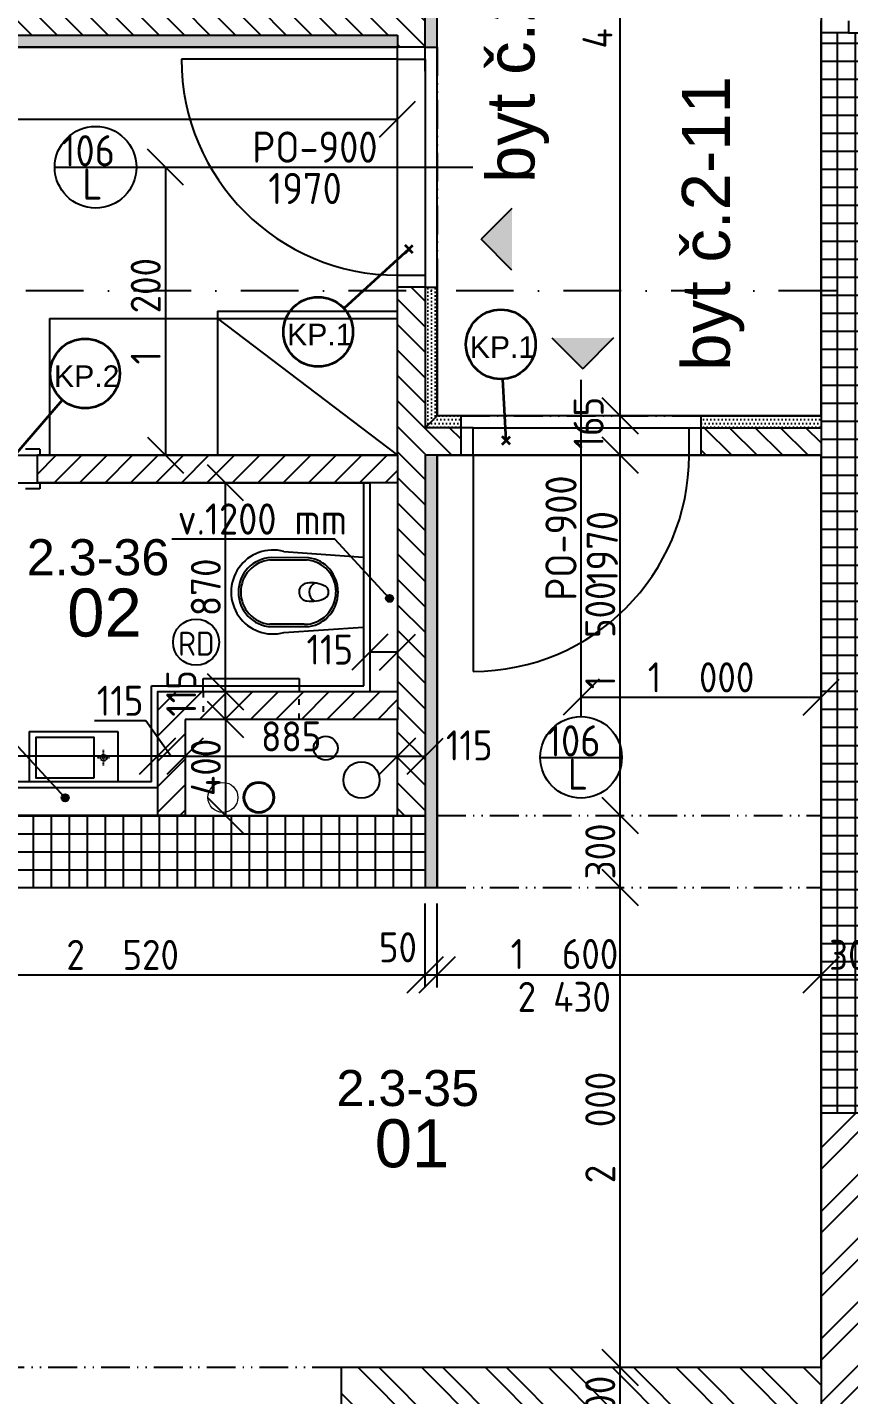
# Model space of a CAD drawing. Extents: x 4511820 to 5180432, y -1526536 to -944957.
# Drawn here: x 5105925 to 5109347, y -1212647 to -1206952 of the extents above; entities that cross this region are included whole.
import ezdxf

# ---------------------------------------------------------------- set-up
doc = ezdxf.new("R2010")
doc.units = 0
doc.header["$MEASUREMENT"] = 0
for name, pattern in [('ACAD_ISO03W100', [30, 12, -18]), ('ACAD_ISO12W100', [22, 12, -3, 0.5, -3, 0.5, -3]), ('BODKOCIARKOVANA_3', [5.6, 3, -1.3, 0, -1.3]), ('DASHED', [0.75, 0.5, -0.25])]:
    doc.linetypes.add(name, pattern=pattern)
doc.layers.get('0').update_dxf_attribs({"linetype": 'CONTINUOUS'})
doc.layers.get('Defpoints').update_dxf_attribs({"color": 61, "linetype": 'CONTINUOUS'})
for name, color, linetype in [('DVERE', 45, 'CONTINUOUS'), ('KÓTY', 4, 'CONTINUOUS'), ('MÚRY', 1, 'CONTINUOUS'), ('osi', 253, 'CONTINUOUS'), ('Plochy', 41, 'CONTINUOUS'), ('POPIS', 7, 'CONTINUOUS'), ('TENKÁ', 7, 'CONTINUOUS'), ('tzb', 153, 'CONTINUOUS'), ('ZARIADENIE', 47, 'CONTINUOUS'), ('ZARIADOVACIE', 144, 'CONTINUOUS'), ('zz-vetr', 52, 'CONTINUOUS'), ('ŠRAFY', 82, 'CONTINUOUS')]:
    doc.layers.add(name, color=color, linetype=linetype)
for name, color, linetype, lineweight in [('preklady', 74, 'CONTINUOUS', 35), ('zz-kanal-daždová', 136, 'CONTINUOUS', 40), ('zz-kanal-splaskova', 37, 'CONTINUOUS', 18)]:
    doc.layers.add(name, color=color, linetype=linetype, lineweight=lineweight)
doc.styles.add('ARIAL', font='arial.ttf')
doc.styles.add('Style-Arial', font='arial.ttf')
doc.styles.add('STYLE1', font='isocp.shx')
doc.dimstyles.new('STANDARD-50', dxfattribs={"dimtxt": 125, "dimasz": 150, "dimexe": 10, "dimexo": 200, "dimgap": 20, "dimtad": 1, "dimdsep": 46, "dimlunit": 6, "dimtxsty": 'STYLE1', "dimblk1": 'OBLIQUE', "dimblk2": 'OBLIQUE', "dimsah": 1, "dimcen": 2.5, "dimse1": 1, "dimse2": 1, "dimadec": 0, "dimazin": 0, "dimtfac": 1, "dimtmove": 1, "dimatfit": 3, "dimldrblk": 'OBLIQUE', "dimfxl": 1, "dimtolj": 1, "dimtzin": 0, "dimarcsym": 0})
pattern_1 = [(135, (-2904913.184, 133592.89), (-53.0330086, -53.0330086), [])]
pattern_2 = [(45, (515270.5, 214751.965), (-53.0330086, 53.0330086), [])]
pattern_3 = [(90, (0, -89070.035), (-15.625, 7.8125), [0, -15.625])]
pattern_4 = [(0, (0, -89070.035), (7.8125, 15.625), [0, -15.625])]

# ---------------------------------------------------------------- blocks, each defined once
blk = doc.blocks.new('_OBLIQUE')
at = {"color": 0, "linetype": 'ByBlock'}
blk.add_line((-0.5, -0.5), (0.5, 0.5), dxfattribs=at)
blk = doc.blocks.new('*D27919')
at = {"layer": 'Defpoints', "color": 0}
for p in [(5108395, -1212534.2), (5108395, -1212534.2), (5108395, -1212834.2)]:
    blk.add_point(p, dxfattribs=at)
at = {"layer": 'KÓTY', "color": 0, "lineweight": -2}
blk.add_line((5108395, -1212834.2), (5108395, -1212534.2), dxfattribs=at)
at = {"layer": 'KÓTY', "color": 0, "linetype": 'ByBlock', "lineweight": -2, "xscale": 150, "yscale": 150, "zscale": 150}
for p, rotation in [((5108395, -1212534.2), 90), ((5108395, -1212834.2), 270)]:
    blk.add_blockref('_OBLIQUE', p, dxfattribs=dict(at, rotation=rotation))
at = {"layer": 'KÓTY', "color": 0, "insert": (5108312.5, -1212684.2), "char_height": 125, "attachment_point": 5, "rotation": 90, "style": 'STYLE1'}
blk.add_mtext('\\A1;300', dxfattribs=at)
blk = doc.blocks.new('*D27920')
at = {"layer": 'Defpoints', "color": 0}
for p in [(5108395, -1210534.2), (5108395, -1210534.2), (5108395, -1212534.2)]:
    blk.add_point(p, dxfattribs=at)
at = {"layer": 'KÓTY', "color": 0, "lineweight": -2}
blk.add_line((5108395, -1212534.2), (5108395, -1210534.2), dxfattribs=at)
at = {"layer": 'KÓTY', "color": 0, "linetype": 'ByBlock', "lineweight": -2, "xscale": 150, "yscale": 150, "zscale": 150}
for p, rotation in [((5108395, -1210534.2), 90), ((5108395, -1212534.2), 270)]:
    blk.add_blockref('_OBLIQUE', p, dxfattribs=dict(at, rotation=rotation))
at = {"layer": 'KÓTY', "color": 0, "insert": (5108312.5, -1211534.2), "char_height": 125, "attachment_point": 5, "rotation": 90, "style": 'STYLE1'}
blk.add_mtext('\\A1;2ﾠ000', dxfattribs=at)
blk = doc.blocks.new('*D27921')
at = {"layer": 'Defpoints', "color": 0}
for p in [(5108395, -1210234.2), (5108432.5, -1210234.2), (5108395, -1210534.2)]:
    blk.add_point(p, dxfattribs=at)
at = {"layer": 'KÓTY', "color": 0, "lineweight": -2}
blk.add_line((5108395, -1210534.2), (5108395, -1210234.2), dxfattribs=at)
at = {"layer": 'KÓTY', "color": 0, "linetype": 'ByBlock', "lineweight": -2, "xscale": 150, "yscale": 150, "zscale": 150}
for p, rotation in [((5108395, -1210234.2), 90), ((5108395, -1210534.2), 270)]:
    blk.add_blockref('_OBLIQUE', p, dxfattribs=dict(at, rotation=rotation))
at = {"layer": 'KÓTY', "color": 0, "insert": (5108312.5, -1210384.2), "char_height": 125, "attachment_point": 5, "rotation": 90, "style": 'STYLE1'}
blk.add_mtext('\\A1;300', dxfattribs=at)
blk = doc.blocks.new('*D27922')
at = {"layer": 'Defpoints', "color": 0}
for p in [(5108395, -1208734.2), (5108432.5, -1208734.2), (5108432.5, -1210234.2)]:
    blk.add_point(p, dxfattribs=at)
at = {"layer": 'KÓTY', "color": 0, "lineweight": -2}
blk.add_line((5108395, -1210234.2), (5108395, -1208734.2), dxfattribs=at)
at = {"layer": 'KÓTY', "color": 0, "linetype": 'ByBlock', "lineweight": -2, "xscale": 150, "yscale": 150, "zscale": 150}
for p, rotation in [((5108395, -1208734.2), 90), ((5108395, -1210234.2), 270)]:
    blk.add_blockref('_OBLIQUE', p, dxfattribs=dict(at, rotation=rotation))
at = {"layer": 'KÓTY', "color": 0, "insert": (5108312.5, -1209484.2), "char_height": 125, "attachment_point": 5, "rotation": 90, "style": 'STYLE1'}
blk.add_mtext('\\A1;1ﾠ500', dxfattribs=at)
blk = doc.blocks.new('*D27923')
at = {"layer": 'Defpoints', "color": 0}
for p in [(5108395, -1208569.2), (5108432.5, -1208569.2), (5108432.5, -1208734.2)]:
    blk.add_point(p, dxfattribs=at)
at = {"layer": 'KÓTY', "color": 0, "lineweight": -2}
blk.add_line((5108395, -1208734.2), (5108395, -1208569.2), dxfattribs=at)
at = {"layer": 'KÓTY', "color": 0, "linetype": 'ByBlock', "lineweight": -2, "xscale": 150, "yscale": 150, "zscale": 150}
for p, rotation in [((5108395, -1208569.2), 90), ((5108395, -1208734.2), 270)]:
    blk.add_blockref('_OBLIQUE', p, dxfattribs=dict(at, rotation=rotation))
at = {"layer": 'KÓTY', "color": 0, "insert": (5108264, -1208600.5), "char_height": 125, "attachment_point": 5, "rotation": 90, "style": 'STYLE1'}
blk.add_mtext('\\A1;165', dxfattribs=at)
blk = doc.blocks.new('*D27924')
at = {"layer": 'Defpoints', "color": 0}
for p in [(5108395, -1204524.2), (5108432.5, -1204524.2), (5108432.5, -1208569.2)]:
    blk.add_point(p, dxfattribs=at)
at = {"layer": 'KÓTY', "color": 0, "lineweight": -2}
blk.add_line((5108395, -1208569.2), (5108395, -1204524.2), dxfattribs=at)
at = {"layer": 'KÓTY', "color": 0, "linetype": 'ByBlock', "lineweight": -2, "xscale": 150, "yscale": 150, "zscale": 150}
for p, rotation in [((5108395, -1204524.2), 90), ((5108395, -1208569.2), 270)]:
    blk.add_blockref('_OBLIQUE', p, dxfattribs=dict(at, rotation=rotation))
at = {"layer": 'KÓTY', "color": 0, "insert": (5108301, -1206798), "char_height": 125, "attachment_point": 5, "rotation": 90, "style": 'STYLE1'}
blk.add_mtext('\\A1;4ﾠ045', dxfattribs=at)
blk = doc.blocks.new('*D28018')
at = {"layer": 'Defpoints', "color": 0}
for p in [(5105062.5, -1210611.2), (5107582.5, -1210611.2), (5107582.5, -1210897.5)]:
    blk.add_point(p, dxfattribs=at)
at = {"layer": 'KÓTY', "color": 0, "lineweight": -2}
blk.add_line((5105062.5, -1210897.5), (5107582.5, -1210897.5), dxfattribs=at)
at = {"layer": 'KÓTY', "color": 0, "linetype": 'ByBlock', "lineweight": -2, "xscale": 150, "yscale": 150, "zscale": 150, "rotation": 180}
blk.add_blockref('_OBLIQUE', (5105062.5, -1210897.5), dxfattribs=at)
at = {"layer": 'KÓTY', "color": 0, "linetype": 'ByBlock', "lineweight": -2, "xscale": 150, "yscale": 150, "zscale": 150}
blk.add_blockref('_OBLIQUE', (5107582.5, -1210897.5), dxfattribs=at)
at = {"layer": 'KÓTY', "color": 0, "insert": (5106322.5, -1210815), "char_height": 125, "attachment_point": 5, "style": 'STYLE1'}
blk.add_mtext('\\A1;2ﾠ520', dxfattribs=at)
blk = doc.blocks.new('*D28019')
at = {"layer": 'Defpoints', "color": 0}
for p in [(5107582.5, -1210611.2), (5107632.5, -1210611.2), (5107632.5, -1210897.5)]:
    blk.add_point(p, dxfattribs=at)
at = {"layer": 'KÓTY', "color": 0, "lineweight": -2}
blk.add_line((5107582.5, -1210897.5), (5107632.5, -1210897.5), dxfattribs=at)
at = {"layer": 'KÓTY', "color": 0, "linetype": 'ByBlock', "lineweight": -2, "xscale": 150, "yscale": 150, "zscale": 150, "rotation": 180}
blk.add_blockref('_OBLIQUE', (5107582.5, -1210897.5), dxfattribs=at)
at = {"layer": 'KÓTY', "color": 0, "linetype": 'ByBlock', "lineweight": -2, "xscale": 150, "yscale": 150, "zscale": 150}
blk.add_blockref('_OBLIQUE', (5107632.5, -1210897.5), dxfattribs=at)
at = {"layer": 'KÓTY', "color": 0, "insert": (5107469.5, -1210783.5), "char_height": 125, "attachment_point": 5, "style": 'STYLE1'}
blk.add_mtext('\\A1;50', dxfattribs=at)
blk = doc.blocks.new('*D28020')
at = {"layer": 'Defpoints', "color": 0}
for p in [(5107632.5, -1210897.5), (5109232.5, -1210897.5), (5109232.5, -1210897.5)]:
    blk.add_point(p, dxfattribs=at)
at = {"layer": 'KÓTY', "color": 0, "lineweight": -2}
blk.add_line((5107632.5, -1210897.5), (5109232.5, -1210897.5), dxfattribs=at)
at = {"layer": 'KÓTY', "color": 0, "linetype": 'ByBlock', "lineweight": -2, "xscale": 150, "yscale": 150, "zscale": 150, "rotation": 180}
blk.add_blockref('_OBLIQUE', (5107632.5, -1210897.5), dxfattribs=at)
at = {"layer": 'KÓTY', "color": 0, "linetype": 'ByBlock', "lineweight": -2, "xscale": 150, "yscale": 150, "zscale": 150}
blk.add_blockref('_OBLIQUE', (5109232.5, -1210897.5), dxfattribs=at)
at = {"layer": 'KÓTY', "color": 0, "insert": (5108163.5, -1210811.5), "char_height": 125, "attachment_point": 5, "style": 'STYLE1'}
blk.add_mtext('\\A1;1ﾠ600', dxfattribs=at)
blk = doc.blocks.new('*D28024')
at = {"layer": 'Defpoints', "color": 0}
for p in [(5106582.5, -1209834.2), (5107467.5, -1209834.2), (5107467.5, -1209987.5)]:
    blk.add_point(p, dxfattribs=at)
at = {"layer": 'KÓTY', "color": 0, "lineweight": -2}
blk.add_line((5106582.5, -1209987.5), (5107467.5, -1209987.5), dxfattribs=at)
at = {"layer": 'KÓTY', "color": 0, "linetype": 'ByBlock', "lineweight": -2, "xscale": 150, "yscale": 150, "zscale": 150, "rotation": 180}
blk.add_blockref('_OBLIQUE', (5106582.5, -1209987.5), dxfattribs=at)
at = {"layer": 'KÓTY', "color": 0, "linetype": 'ByBlock', "lineweight": -2, "xscale": 150, "yscale": 150, "zscale": 150}
blk.add_blockref('_OBLIQUE', (5107467.5, -1209987.5), dxfattribs=at)
at = {"layer": 'KÓTY', "color": 0, "insert": (5107025, -1209905), "char_height": 125, "attachment_point": 5, "style": 'STYLE1'}
blk.add_mtext('\\A1;885', dxfattribs=at)
blk = doc.blocks.new('*D28025')
at = {"layer": 'Defpoints', "color": 0}
for p in [(5106582.5, -1209834.2), (5106582.5, -1210234.2), (5106751.5, -1210234.2)]:
    blk.add_point(p, dxfattribs=at)
at = {"layer": 'KÓTY', "color": 0, "lineweight": -2}
blk.add_line((5106751.5, -1209834.2), (5106751.5, -1210234.2), dxfattribs=at)
at = {"layer": 'KÓTY', "color": 0, "linetype": 'ByBlock', "lineweight": -2, "xscale": 150, "yscale": 150, "zscale": 150}
for p, rotation in [((5106751.5, -1209834.2), 90), ((5106751.5, -1210234.2), 270)]:
    blk.add_blockref('_OBLIQUE', p, dxfattribs=dict(at, rotation=rotation))
at = {"layer": 'KÓTY', "color": 0, "insert": (5106669, -1210034.2), "char_height": 125, "attachment_point": 5, "rotation": 90, "style": 'STYLE1'}
blk.add_mtext('\\A1;400', dxfattribs=at)
blk = doc.blocks.new('*D28026')
at = {"layer": 'Defpoints', "color": 0}
for p in [(5106751.5, -1209719.2), (5106751.5, -1209719.2), (5106751.5, -1209834.2)]:
    blk.add_point(p, dxfattribs=at)
at = {"layer": 'KÓTY', "color": 0, "lineweight": -2}
blk.add_line((5106751.5, -1209834.2), (5106751.5, -1209719.2), dxfattribs=at)
at = {"layer": 'KÓTY', "color": 0, "linetype": 'ByBlock', "lineweight": -2, "xscale": 150, "yscale": 150, "zscale": 150}
for p, rotation in [((5106751.5, -1209719.2), 90), ((5106751.5, -1209834.2), 270)]:
    blk.add_blockref('_OBLIQUE', p, dxfattribs=dict(at, rotation=rotation))
at = {"layer": 'KÓTY', "color": 0, "insert": (5106566.5, -1209726), "char_height": 125, "attachment_point": 5, "rotation": 90, "style": 'STYLE1'}
blk.add_mtext('\\A1;115', dxfattribs=at)
blk = doc.blocks.new('*D28027')
at = {"layer": 'Defpoints', "color": 0}
for p in [(5106751.5, -1208849.2), (5106751.5, -1208849.2), (5106751.5, -1209719.2)]:
    blk.add_point(p, dxfattribs=at)
at = {"layer": 'KÓTY', "color": 0, "lineweight": -2}
blk.add_line((5106751.5, -1209719.2), (5106751.5, -1208849.2), dxfattribs=at)
at = {"layer": 'KÓTY', "color": 0, "linetype": 'ByBlock', "lineweight": -2, "xscale": 150, "yscale": 150, "zscale": 150}
for p, rotation in [((5106751.5, -1208849.2), 90), ((5106751.5, -1209719.2), 270)]:
    blk.add_blockref('_OBLIQUE', p, dxfattribs=dict(at, rotation=rotation))
at = {"layer": 'KÓTY', "color": 0, "insert": (5106669, -1209284.2), "char_height": 125, "attachment_point": 5, "rotation": 90, "style": 'STYLE1'}
blk.add_mtext('\\A1;870', dxfattribs=at)
blk = doc.blocks.new('*D28028')
at = {"layer": 'Defpoints', "color": 0}
for p in [(5106467.5, -1209834.2), (5106582.5, -1209834.2), (5106467.5, -1209987.5)]:
    blk.add_point(p, dxfattribs=at)
at = {"layer": 'KÓTY', "color": 0, "lineweight": -2}
for p, q in [((5106204.5, -1209839), (5106419.5, -1209839)), ((5106419.5, -1209839), (5106525, -1209987.5)), ((5106582.5, -1209987.5), (5106467.5, -1209987.5))]:
    blk.add_line(p, q, dxfattribs=at)
at = {"layer": 'KÓTY', "color": 0, "linetype": 'ByBlock', "lineweight": -2, "xscale": 150, "yscale": 150, "zscale": 150, "rotation": 180}
blk.add_blockref('_OBLIQUE', (5106467.5, -1209987.5), dxfattribs=at)
at = {"layer": 'KÓTY', "color": 0, "linetype": 'ByBlock', "lineweight": -2, "xscale": 150, "yscale": 150, "zscale": 150}
blk.add_blockref('_OBLIQUE', (5106582.5, -1209987.5), dxfattribs=at)
at = {"layer": 'KÓTY', "color": 0, "insert": (5106312, -1209756.5), "char_height": 125, "attachment_point": 5, "style": 'STYLE1'}
blk.add_mtext('\\A1;115', dxfattribs=at)
blk = doc.blocks.new('*D28029')
at = {"layer": 'Defpoints', "color": 0}
for p in [(5104877.5, -1209719.2), (5106467.5, -1209719.2), (5104877.5, -1209987.5)]:
    blk.add_point(p, dxfattribs=at)
at = {"layer": 'KÓTY', "color": 0, "lineweight": -2}
blk.add_line((5106467.5, -1209987.5), (5104877.5, -1209987.5), dxfattribs=at)
at = {"layer": 'KÓTY', "color": 0, "linetype": 'ByBlock', "lineweight": -2, "xscale": 150, "yscale": 150, "zscale": 150, "rotation": 180}
blk.add_blockref('_OBLIQUE', (5104877.5, -1209987.5), dxfattribs=at)
at = {"layer": 'KÓTY', "color": 0, "linetype": 'ByBlock', "lineweight": -2, "xscale": 150, "yscale": 150, "zscale": 150}
blk.add_blockref('_OBLIQUE', (5106467.5, -1209987.5), dxfattribs=at)
at = {"layer": 'KÓTY', "color": 0, "insert": (5105243, -1209877.5), "char_height": 125, "attachment_point": 5, "style": 'STYLE1'}
blk.add_mtext('\\A1;1ﾠ590', dxfattribs=at)
blk = doc.blocks.new('*D28030')
at = {"layer": 'Defpoints', "color": 0}
for p in [(5107352.5, -1208849.2), (5107467.5, -1208849.2), (5107352.5, -1209554)]:
    blk.add_point(p, dxfattribs=at)
at = {"layer": 'KÓTY', "color": 0, "lineweight": -2}
blk.add_line((5107467.5, -1209554), (5107352.5, -1209554), dxfattribs=at)
at = {"layer": 'KÓTY', "color": 0, "linetype": 'ByBlock', "lineweight": -2, "xscale": 150, "yscale": 150, "zscale": 150, "rotation": 180}
blk.add_blockref('_OBLIQUE', (5107352.5, -1209554), dxfattribs=at)
at = {"layer": 'KÓTY', "color": 0, "linetype": 'ByBlock', "lineweight": -2, "xscale": 150, "yscale": 150, "zscale": 150}
blk.add_blockref('_OBLIQUE', (5107467.5, -1209554), dxfattribs=at)
at = {"layer": 'KÓTY', "color": 0, "insert": (5107185.5, -1209543.5), "char_height": 125, "attachment_point": 5, "style": 'STYLE1'}
blk.add_mtext('\\A1;115', dxfattribs=at)
blk = doc.blocks.new('*D28031')
at = {"layer": 'Defpoints', "color": 0}
for p in [(5109232.5, -1209741.5), (5108232.5, -1209822.2), (5109232.5, -1209822.2)]:
    blk.add_point(p, dxfattribs=at)
at = {"layer": 'KÓTY', "color": 0, "lineweight": -2}
blk.add_line((5108232.5, -1209741.5), (5109232.5, -1209741.5), dxfattribs=at)
at = {"layer": 'KÓTY', "color": 0, "linetype": 'ByBlock', "lineweight": -2, "xscale": 150, "yscale": 150, "zscale": 150, "rotation": 180}
blk.add_blockref('_OBLIQUE', (5108232.5, -1209741.5), dxfattribs=at)
at = {"layer": 'KÓTY', "color": 0, "linetype": 'ByBlock', "lineweight": -2, "xscale": 150, "yscale": 150, "zscale": 150}
blk.add_blockref('_OBLIQUE', (5109232.5, -1209741.5), dxfattribs=at)
at = {"layer": 'KÓTY', "color": 0, "insert": (5108732.5, -1209659), "char_height": 125, "attachment_point": 5, "style": 'STYLE1'}
blk.add_mtext('\\A1;1ﾠ000', dxfattribs=at)
blk = doc.blocks.new('*D28037')
at = {"layer": 'Defpoints', "color": 0}
for p in [(5102777.5, -1206984.2), (5107467.5, -1206984.2), (5107467.5, -1207334)]:
    blk.add_point(p, dxfattribs=at)
at = {"layer": 'KÓTY', "color": 0, "lineweight": -2}
blk.add_line((5102777.5, -1207334), (5107467.5, -1207334), dxfattribs=at)
at = {"layer": 'KÓTY', "color": 0, "linetype": 'ByBlock', "lineweight": -2, "xscale": 150, "yscale": 150, "zscale": 150, "rotation": 180}
blk.add_blockref('_OBLIQUE', (5102777.5, -1207334), dxfattribs=at)
at = {"layer": 'KÓTY', "color": 0, "linetype": 'ByBlock', "lineweight": -2, "xscale": 150, "yscale": 150, "zscale": 150}
blk.add_blockref('_OBLIQUE', (5107467.5, -1207334), dxfattribs=at)
at = {"layer": 'KÓTY', "color": 0, "insert": (5105424, -1207232), "char_height": 125, "attachment_point": 5, "style": 'STYLE1'}
blk.add_mtext('\\A1;4ﾠ690', dxfattribs=at)
blk = doc.blocks.new('*D28042')
at = {"layer": 'Defpoints', "color": 0}
for p in [(5107467.5, -1209987.5), (5107582.5, -1209987.5), (5107582.5, -1209987.5)]:
    blk.add_point(p, dxfattribs=at)
at = {"layer": 'KÓTY', "color": 0, "lineweight": -2}
blk.add_line((5107467.5, -1209987.5), (5107582.5, -1209987.5), dxfattribs=at)
at = {"layer": 'KÓTY', "color": 0, "linetype": 'ByBlock', "lineweight": -2, "xscale": 150, "yscale": 150, "zscale": 150, "rotation": 180}
blk.add_blockref('_OBLIQUE', (5107467.5, -1209987.5), dxfattribs=at)
at = {"layer": 'KÓTY', "color": 0, "linetype": 'ByBlock', "lineweight": -2, "xscale": 150, "yscale": 150, "zscale": 150}
blk.add_blockref('_OBLIQUE', (5107582.5, -1209987.5), dxfattribs=at)
at = {"layer": 'KÓTY', "color": 0, "insert": (5107766.5, -1209942.5), "char_height": 125, "attachment_point": 5, "style": 'STYLE1'}
blk.add_mtext('\\A1;115', dxfattribs=at)
blk = doc.blocks.new('*D28128')
at = {"layer": 'Defpoints', "color": 0}
for p in [(5109232.5, -1210897.5), (5109532.5, -1210897.5), (5109532.5, -1210897.5)]:
    blk.add_point(p, dxfattribs=at)
at = {"layer": 'KÓTY', "color": 0, "lineweight": -2}
blk.add_line((5109232.5, -1210897.5), (5109532.5, -1210897.5), dxfattribs=at)
at = {"layer": 'KÓTY', "color": 0, "linetype": 'ByBlock', "lineweight": -2, "xscale": 150, "yscale": 150, "zscale": 150, "rotation": 180}
blk.add_blockref('_OBLIQUE', (5109232.5, -1210897.5), dxfattribs=at)
at = {"layer": 'KÓTY', "color": 0, "linetype": 'ByBlock', "lineweight": -2, "xscale": 150, "yscale": 150, "zscale": 150}
blk.add_blockref('_OBLIQUE', (5109532.5, -1210897.5), dxfattribs=at)
at = {"layer": 'KÓTY', "color": 0, "insert": (5109382.5, -1210815), "char_height": 125, "attachment_point": 5, "style": 'STYLE1'}
blk.add_mtext('\\A1;300', dxfattribs=at)
blk = doc.blocks.new('*D31529')
at = {"layer": 'Defpoints', "color": 0}
for p in [(5106379.5, -1207534.2), (5106379.5, -1208734.2), (5106501, -1208734.2)]:
    blk.add_point(p, dxfattribs=at)
at = {"layer": 'KÓTY', "color": 0, "lineweight": -2}
blk.add_line((5106501, -1207534.2), (5106501, -1208734.2), dxfattribs=at)
at = {"layer": 'KÓTY', "color": 0, "linetype": 'ByBlock', "lineweight": -2, "xscale": 150, "yscale": 150, "zscale": 150}
for p, rotation in [((5106501, -1207534.2), 90), ((5106501, -1208734.2), 270)]:
    blk.add_blockref('_OBLIQUE', p, dxfattribs=dict(at, rotation=rotation))
at = {"layer": 'KÓTY', "color": 0, "insert": (5106418.5, -1208134.2), "char_height": 125, "attachment_point": 5, "rotation": 90, "style": 'STYLE1'}
blk.add_mtext('\\A1;1ﾠ200', dxfattribs=at)

msp = doc.modelspace()

# ---------------------------------------------------------------- hatches: boundary and pattern name
at = {"layer": 'KÓTY'}
h = msp.add_hatch(color=256, dxfattribs=at)
h.dxf.hatch_style = 1
h.paths.add_polyline_path([(5107449.5, -1209330.226, 0.65381715), (5107424.326, -1209319.204, 1.52947961)])
h = msp.add_hatch(color=256, dxfattribs=at)
h.dxf.hatch_style = 1
h.paths.add_polyline_path([(5106098, -1210160.535, 0.65381715), (5106072.826, -1210149.513, 1.52947961)])
at = {"layer": 'TENKÁ'}
h = msp.add_hatch(color=256, dxfattribs=at)
h.dxf.hatch_style = 1
h.paths.add_polyline_path([(5107944.41, -1207962.636), (5107944.41, -1207705.816), (5107816, -1207834.226)])
h = msp.add_hatch(color=256, dxfattribs=at)
h.dxf.hatch_style = 1
h.paths.add_polyline_path([(5108111.11, -1208245.336), (5108367.931, -1208245.336), (5108239.52, -1208373.747)])
at = {"layer": 'ŠRAFY'}
h = msp.add_hatch(dxfattribs=at)
h.set_pattern_fill('DOTS', color=256, scale=250, angle=90)
h.set_pattern_definition([(90, (0, -89070.035), (-15.625, 7.8125), [0, -15.625])])
h.paths.add_polyline_path([(5107582.5, -1204224.226), (5107582.5, -1207034.226), (5107632.5, -1207034.226), (5107632.5, -1204224.226)])
at = {"layer": 'ŠRAFY', "ltscale": 0.25}
h = msp.add_hatch(dxfattribs=at)
h.set_pattern_fill('ANSI31', color=256, scale=600, angle=90, style=0)
h.set_pattern_definition(pattern_1)
h.paths.add_polyline_path([(5107582.5, -1207034.226), (5107582.5, -1204524.226), (5107467.5, -1204524.226), (5107467.5, -1206869.226), (5107342.5, -1206869.226), (5104762.5, -1206869.226), (5104647.5, -1206869.226), (5103770, -1206869.226), (5102892.5, -1206869.226), (5102892.5, -1206269.226), (5102892.5, -1206239.226), (5102892.5, -1206194.226), (5102777.5, -1206194.226), (5102777.5, -1206984.226), (5107467.5, -1206984.226), (5107467.5, -1207034.226)])
at = {"layer": 'ŠRAFY'}
h = msp.add_hatch(dxfattribs=at)
h.set_pattern_fill('DOTS', color=256, scale=250)
h.set_pattern_definition(pattern_4)
h.paths.add_polyline_path([(5107467.5, -1207034.226), (5107467.5, -1206984.226), (5102777.5, -1206984.226), (5102727.5, -1207034.226)])
at = {"layer": 'ŠRAFY', "ltscale": 0.25}
h = msp.add_hatch(dxfattribs=at)
h.set_pattern_fill('ANSI37', color=256, scale=600, angle=45)
h.set_pattern_definition([(90, (-3307273.674, 579782.7), (-75, 1e-14), []), (180, (-3307273.674, 579782.7), (-1e-14, -75), [])])
h.paths.add_polyline_path([(5109232.5, -1208619.226), (5109232.5, -1208734.226), (5109232.5, -1211474.226), (5109532.5, -1211474.226), (5109532.5, -1211299.226), (5109532.5, -1207764.226), (5109532.5, -1207649.226), (5109532.5, -1206974.226), (5109347.5, -1206974.226), (5109232.5, -1206974.226), (5109232.5, -1208569.226)])
h = msp.add_hatch(dxfattribs=at)
h.set_pattern_fill('ANSI31', color=256, scale=600, angle=90, style=0)
h.set_pattern_definition(pattern_1)
h.paths.add_polyline_path([(5107467.5, -1209834.226), (5107467.5, -1210234.226), (5107582.5, -1210234.226), (5107582.5, -1208619.226), (5107582.5, -1208034.226), (5107467.5, -1208034.226), (5107467.5, -1208134.226), (5107467.5, -1208164.226), (5107467.5, -1208734.226), (5107467.5, -1208849.226), (5107467.5, -1209719.226)])
at = {"layer": 'ŠRAFY'}
h = msp.add_hatch(dxfattribs=at)
h.set_pattern_fill('DOTS', color=256, scale=250, angle=90)
h.set_pattern_definition(pattern_3)
h.paths.add_polyline_path([(5107632.5, -1208569.226), (5107632.5, -1208354.226), (5107632.5, -1208169.226), (5107632.5, -1208034.226), (5107582.5, -1208034.226), (5107582.5, -1208619.226)])
h = msp.add_hatch(dxfattribs=at)
h.set_pattern_fill('DOTS', color=256, scale=250)
h.set_pattern_definition(pattern_4)
h.paths.add_polyline_path([(5107732.5, -1208569.226), (5107632.5, -1208569.226), (5107582.5, -1208619.226), (5107732.5, -1208619.226)])
h = msp.add_hatch(dxfattribs=at)
h.set_pattern_fill('DOTS', color=256, scale=250)
h.set_pattern_definition(pattern_4)
h.paths.add_polyline_path([(5109232.5, -1208619.226), (5109232.5, -1208569.226), (5108732.5, -1208569.226), (5108732.5, -1208619.226)])
at = {"layer": 'ŠRAFY', "ltscale": 0.25}
h = msp.add_hatch(dxfattribs=at)
h.set_pattern_fill('ANSI31', color=256, scale=600, angle=90, style=0)
h.set_pattern_definition(pattern_1)
h.paths.add_polyline_path([(5107732.5, -1208734.226), (5107732.5, -1208619.226), (5107582.5, -1208619.226), (5107582.5, -1208734.226), (5107632.5, -1208734.226)])
h = msp.add_hatch(dxfattribs=at)
h.set_pattern_fill('ANSI31', color=256, scale=600, angle=90, style=0)
h.set_pattern_definition(pattern_1)
h.paths.add_polyline_path([(5108732.5, -1208734.226), (5109232.5, -1208734.226), (5109232.5, -1208619.226), (5108732.5, -1208619.226)])
h = msp.add_hatch(dxfattribs=at)
h.set_pattern_fill('ANSI31', color=256, scale=600, style=0)
h.set_pattern_definition(pattern_2)
h.paths.add_polyline_path([(5106717.5, -1208734.226), (5106017.5, -1208734.226), (5105977.5, -1208734.226), (5105967.5, -1208734.226), (5105967.5, -1208849.226), (5105977.5, -1208849.226), (5107327.5, -1208849.226), (5107352.5, -1208849.226), (5107467.5, -1208849.226), (5107467.5, -1208734.226)])
at = {"layer": 'ŠRAFY'}
h = msp.add_hatch(dxfattribs=at)
h.set_pattern_fill('DOTS', color=256, scale=250, angle=90)
h.set_pattern_definition(pattern_3)
h.paths.add_polyline_path([(5107582.5, -1210534.226), (5107632.5, -1210534.226), (5107632.5, -1210234.226), (5107632.5, -1208734.226), (5107582.5, -1208734.226), (5107582.5, -1210234.226)])
at = {"layer": 'ŠRAFY', "ltscale": 0.25}
h = msp.add_hatch(dxfattribs=at)
h.set_pattern_fill('ANSI31', color=256, scale=600, style=0)
h.set_pattern_definition(pattern_2)
h.paths.add_polyline_path([(5106467.5, -1210234.226), (5106582.5, -1210234.226), (5106582.5, -1209834.226), (5107467.5, -1209834.226), (5107467.5, -1209719.226), (5107352.5, -1209719.226), (5106467.5, -1209719.226), (5106467.5, -1210119.226)])
h = msp.add_hatch(dxfattribs=at)
h.set_pattern_fill('ANSI37', color=256, scale=600, angle=45)
h.set_pattern_definition([(90, (-3375574.78, 623738.554), (-75, 1e-14), []), (180, (-3375574.78, 623738.554), (-1e-14, -75), [])])
h.paths.add_polyline_path([(5103372.5, -1212534.226), (5103272.5, -1212534.226), (5103022.5, -1212534.226), (5102712.5, -1212534.226), (5102687.5, -1212534.226), (5102687.5, -1212834.226), (5102847.5, -1212834.226), (5102877.5, -1212834.226), (5103447.5, -1212834.226), (5103562.5, -1212834.226), (5103612.5, -1212834.226), (5105062.5, -1212834.226), (5105062.5, -1212534.226), (5105062.5, -1211534.226), (5105062.5, -1210534.226), (5105632.5, -1210534.226), (5105662.5, -1210534.226), (5107582.5, -1210534.226), (5107582.5, -1210234.226), (5107467.5, -1210234.226), (5106582.5, -1210234.226), (5106467.5, -1210234.226), (5104877.5, -1210234.226), (5104762.5, -1210234.226), (5104762.5, -1210649.226), (5104762.5, -1211249.226), (5104762.5, -1212534.226), (5103622.5, -1212534.226)])
at = {"layer": 'ŠRAFY'}
h = msp.add_hatch(dxfattribs=at)
h.set_pattern_fill('ANSI32', color=256, scale=500)
h.set_pattern_definition([(45, (584112, 2493.08), (-132.5825215, 132.5825215), []), (45, (584200.39, 2493.08), (-132.5825215, 132.5825215), [])])
h.paths.add_polyline_path([(5109612.5, -1215034.226), (5109612.5, -1211474.226), (5109232.5, -1211474.226), (5109232.5, -1212534.226), (5109232.5, -1212834.226), (5109232.5, -1213729.226), (5109232.5, -1213809.226), (5109232.5, -1214589.226), (5109232.5, -1214704.226), (5109232.5, -1215034.226)])
h = msp.add_hatch(dxfattribs=at)
h.set_pattern_fill('ANSI32', color=256, scale=500, angle=90)
h.set_pattern_definition([(135, (515810.9, -44587.94), (-132.5825215, -132.5825215), []), (135, (515810.9, -44499.55), (-132.5825215, -132.5825215), [])])
h.paths.add_polyline_path([(5107232.5, -1212834.226), (5107347.5, -1212834.226), (5109232.5, -1212834.226), (5109232.5, -1212534.226), (5107232.5, -1212534.226)])

# ---------------------------------------------------------------- linework, layer by layer
at = {"layer": 'Defpoints'}
for p, q in [((5107632.5, -1208569.226), (5107582.5, -1208619.226)), ((5107467.5, -1208734.226), (5107467.5, -1208849.226)), ((5107467.5, -1209719.226), (5107467.5, -1209834.226))]:
    msp.add_line(p, q, dxfattribs=at)
at = {"layer": 'DVERE'}
for p, q in [((5107467.5, -1207084.226), (5106567.5, -1207084.226)), ((5107467.5, -1207984.226), (5107467.5, -1207084.226)), ((5107582.5, -1207084.226), (5107582.5, -1207984.226)), ((5107782.5, -1208619.226), (5108682.5, -1208619.226)), ((5108682.5, -1208734.226), (5107782.5, -1208734.226)), ((5107782.5, -1208734.226), (5107782.5, -1209634.226))]:
    msp.add_line(p, q, dxfattribs=at)
at = {"layer": 'DVERE', "ltscale": 0.25}
for p, q in [((5106039.5, -1207534.226), (5106379.5, -1207534.226)), ((5106039.5, -1207534.226), (5106379.5, -1207534.226)), ((5106379.5, -1207534.226), (5107782.156, -1207534.226)), ((5108232.5, -1209822.226), (5108232.5, -1208419.57)), ((5105977.5, -1208709.226), (5105917.5, -1208709.226)), ((5105977.5, -1208709.226), (5105977.5, -1208734.226)), ((5105977.5, -1208874.226), (5105917.5, -1208874.226)), ((5105977.5, -1208849.226), (5105977.5, -1208874.226)), ((5108062.5, -1209992.226), (5108402.5, -1209992.226)), ((5108062.5, -1209992.226), (5108402.5, -1209992.226))]:
    msp.add_line(p, q, dxfattribs=at)
for centre in [(5106209.5, -1207534.226), (5108232.5, -1209992.226)]:
    msp.add_circle(centre, 170, dxfattribs=at)
at = {"layer": 'DVERE'}
for centre, start, end in [((5107467.5, -1207084.226), 180, 270), ((5107782.5, -1208734.226), 270, 0)]:
    msp.add_arc(centre, 900, start, end, dxfattribs=at)
at = {"layer": 'KÓTY'}
for p, q in [((5107206.5, -1209083.226), (5106527, -1209083.226)), ((5107434.5, -1209330.226), (5107206.5, -1209083.226)), ((5106083, -1210160.535), (5105855, -1209913.535))]:
    msp.add_line(p, q, dxfattribs=at)
at = {"layer": 'KÓTY', "ltscale": 25}
for p, q in [((5107582.5, -1210950.938), (5107582.5, -1210600.938)), ((5107632.5, -1210950.938), (5107632.5, -1210600.938))]:
    msp.add_line(p, q, dxfattribs=at)
at = {"layer": 'KÓTY'}
for centre in [(5107434.5, -1209330.226), (5106083, -1210160.535)]:
    msp.add_circle(centre, 15, dxfattribs=at)
at = {"layer": 'MÚRY'}
for p, q in [((5107632.5, -1207034.226), (5107632.5, -1204224.226)), ((5109232.5, -1208569.226), (5109232.5, -1206924.226)), ((5109347.5, -1206924.226), (5109347.5, -1206974.226)), ((5109347.5, -1206924.226), (5109347.5, -1206974.226)), ((5109347.5, -1206974.226), (5109532.5, -1206974.226)), ((5107467.5, -1207134.226), (5107467.5, -1207034.226)), ((5107467.5, -1207084.226), (5107467.5, -1207034.226)), ((5107582.5, -1207084.226), (5107582.5, -1207034.226)), ((5107582.5, -1207034.226), (5107632.5, -1207034.226)), ((5107467.5, -1207084.226), (5107582.5, -1207084.226)), ((5107467.5, -1207984.226), (5107582.5, -1207984.226)), ((5107467.5, -1208734.226), (5107467.5, -1207984.226)), ((5107582.5, -1207984.226), (5107582.5, -1208034.226)), ((5107582.5, -1208034.226), (5107632.5, -1208034.226)), ((5107632.5, -1208034.226), (5107632.5, -1208569.226)), ((5107632.5, -1208354.226), (5107632.5, -1208169.226)), ((5107732.5, -1208569.226), (5107632.5, -1208569.226)), ((5107732.5, -1208619.226), (5107732.5, -1208569.226)), ((5108732.5, -1208569.226), (5109232.5, -1208569.226)), ((5108732.5, -1208619.226), (5108732.5, -1208569.226)), ((5107782.5, -1208619.226), (5107732.5, -1208619.226)), ((5107782.5, -1208734.226), (5107782.5, -1208619.226)), ((5108682.5, -1208734.226), (5108682.5, -1208619.226)), ((5108682.5, -1208619.226), (5108732.5, -1208619.226)), ((5107632.5, -1208734.226), (5107632.5, -1210534.226)), ((5107782.5, -1208734.226), (5107632.5, -1208734.226)), ((5109232.5, -1208734.226), (5108682.5, -1208734.226)), ((5109232.5, -1212534.226), (5109232.5, -1208734.226)), ((5107467.5, -1210234.226), (5107467.5, -1209834.226)), ((5105062.5, -1210534.226), (5107632.5, -1210534.226)), ((5109232.5, -1212534.226), (5107232.5, -1212534.226)), ((5107232.5, -1212534.226), (5107232.5, -1213834.226))]:
    msp.add_line(p, q, dxfattribs=at)
at = {"layer": 'MÚRY', "ltscale": 0.25}
for p, q in [((5102727.5, -1207034.226), (5107467.5, -1207034.226)), ((5105967.5, -1208849.226), (5105967.5, -1208734.226)), ((5107467.5, -1208734.226), (5105967.5, -1208734.226)), ((5107467.5, -1208849.226), (5105967.5, -1208849.226)), ((5107467.5, -1208849.226), (5107467.5, -1209719.226)), ((5106467.5, -1209719.226), (5106467.5, -1210234.226)), ((5107467.5, -1209719.226), (5106467.5, -1209719.226)), ((5106582.5, -1209834.226), (5106582.5, -1210234.226)), ((5107467.5, -1209834.226), (5106582.5, -1209834.226)), ((5106467.5, -1210234.226), (5104877.5, -1210234.226)), ((5106582.5, -1210234.226), (5107467.5, -1210234.226))]:
    msp.add_line(p, q, dxfattribs=at)
at = {"layer": 'MÚRY', "color": 30}
msp.add_line((5109232.5, -1208569.226), (5109232.5, -1208619.226), dxfattribs=at)
at = {"layer": 'osi', "linetype": 'BODKOCIARKOVANA_3', "ltscale": 80}
msp.add_line((5157242.5, -1208049.226), (5093572.5, -1208049.226), dxfattribs=at)
at = {"layer": 'Plochy'}
for points in [[(5102892.5, -1204224.226), (5102892.5, -1202674.226), (5104092.5, -1202674.226), (5104092.5, -1202954.226), (5105192.5, -1202954.226), (5105192.5, -1202989.226), (5105392.5, -1202989.226), (5105392.5, -1201564.226), (5107192.5, -1201564.226), (5107192.5, -1199614.226), (5109232.5, -1199614.226), (5109232.5, -1208569.226), (5107632.5, -1208569.226), (5107632.5, -1204224.226), (5107192.5, -1204224.226), (5107192.5, -1204109.226), (5106192.5, -1204109.226), (5106192.5, -1204224.226)], [(5107467.5, -1207034.226), (5103967.5, -1207034.226), (5103967.5, -1208734.226), (5107467.5, -1208734.226)], [(5105062.5, -1212534.226), (5105062.5, -1210534.226), (5107632.5, -1210534.226), (5107632.5, -1208734.226), (5109232.5, -1208734.226), (5109232.5, -1212534.226), (5107232.5, -1212534.226), (5107232.5, -1212834.226), (5105812.5, -1212834.226), (5105812.5, -1212534.226)], [(5107352.5, -1208849.226), (5107352.5, -1209719.226), (5106467.5, -1209719.226), (5106467.5, -1210119.226), (5104877.5, -1210119.226), (5104877.5, -1208849.226)]]:
    msp.add_lwpolyline(points, close=True, dxfattribs=at)
at = {"layer": 'preklady'}
for p, q in [((5107515.5, -1207876.035), (5107244.304, -1208122.511)), ((5107498.883, -1207892.652), (5107532.117, -1207859.418)), ((5107532.118, -1207892.652), (5107498.884, -1207859.418)), ((5107921.001, -1208672.535), (5107906.314, -1208416.796)), ((5105830.5, -1208783.035), (5106071.124, -1208503.471)), ((5107904.383, -1208689.152), (5107937.617, -1208655.918)), ((5107937.618, -1208689.152), (5107904.384, -1208655.918))]:
    msp.add_line(p, q, dxfattribs=at)
at = {"layer": 'preklady', "ltscale": 0.25}
for centre in [(5107137, -1208220.035), (5107898, -1208272.035), (5106165.715, -1208393.573)]:
    msp.add_circle(centre, 145, dxfattribs=at)
at = {"layer": 'TENKÁ', "ltscale": 0.25}
for p, q in [((5107582.5, -1207134.226), (5107582.5, -1204524.226)), ((5102777.5, -1206984.226), (5107467.5, -1206984.226)), ((5107327.5, -1209694.226), (5107327.5, -1208849.226)), ((5107352.5, -1208849.226), (5107352.5, -1209719.226)), ((5106442.5, -1209694.226), (5107327.5, -1209694.226)), ((5106442.5, -1210094.226), (5106442.5, -1209694.226)), ((5106467.5, -1210119.226), (5104877.5, -1210119.226)), ((5106442.5, -1210094.226), (5104902.5, -1210094.226))]:
    msp.add_line(p, q, dxfattribs=at)
at = {"layer": 'TENKÁ'}
for p, q in [((5107467.5, -1206984.226), (5107467.5, -1207034.226)), ((5109347.5, -1206974.226), (5109232.5, -1206974.226)), ((5107582.5, -1207034.226), (5107467.5, -1207034.226)), ((5107944.41, -1207705.816), (5107816, -1207834.226)), ((5107944.41, -1207962.636), (5107816, -1207834.226)), ((5107582.5, -1207984.226), (5107582.5, -1208619.226)), ((5107582.5, -1208034.226), (5107467.5, -1208034.226)), ((5108111.11, -1208245.336), (5108239.52, -1208373.747)), ((5108367.931, -1208245.336), (5108239.52, -1208373.747)), ((5107782.5, -1208619.226), (5107582.5, -1208619.226)), ((5107732.5, -1208734.226), (5107732.5, -1208619.226)), ((5108732.5, -1208734.226), (5108732.5, -1208619.226)), ((5108732.5, -1208619.226), (5109232.5, -1208619.226)), ((5109232.5, -1208619.226), (5109232.5, -1208734.226)), ((5107582.5, -1208734.226), (5107582.5, -1210534.226)), ((5107632.5, -1208734.226), (5107582.5, -1208734.226)), ((5106582.5, -1210234.226), (5106467.5, -1210234.226)), ((5107467.5, -1210234.226), (5107582.5, -1210234.226)), ((5110087.5, -1211474.226), (5109232.5, -1211474.226)), ((5109232.5, -1212534.226), (5109232.5, -1212834.226))]:
    msp.add_line(p, q, dxfattribs=at)
at = {"layer": 'TENKÁ', "linetype": 'ACAD_ISO12W100', "ltscale": 10}
for p, q in [((5107632.5, -1207034.226), (5107632.5, -1208034.226)), ((5107732.5, -1208569.226), (5108732.5, -1208569.226)), ((5107632.5, -1210234.226), (5109232.5, -1210234.226)), ((5107632.5, -1210534.226), (5109232.5, -1210534.226)), ((5107232.5, -1212534.226), (5105812.5, -1212534.226))]:
    msp.add_line(p, q, dxfattribs=at)
at = {"layer": 'tzb'}
for p, q in [((5106657.5, -1209719.226), (5106657.5, -1209664.226)), ((5106657.5, -1209664.226), (5107057.5, -1209664.226)), ((5107057.5, -1209664.226), (5107057.5, -1209719.226))]:
    msp.add_line(p, q, dxfattribs=at)
at = {"layer": 'tzb', "linetype": 'ACAD_ISO03W100', "ltscale": 2}
for p, q in [((5106657.5, -1209719.226), (5106657.5, -1209834.226)), ((5107057.5, -1209834.226), (5107057.5, -1209719.226))]:
    msp.add_line(p, q, dxfattribs=at)
at = {"layer": 'tzb'}
msp.add_circle((5106628.423, -1209512.677), 96, dxfattribs=at)
at = {"layer": 'ZARIADENIE'}
for p, q in [((5106717.5, -1208134.226), (5107467.5, -1208134.226)), ((5106717.5, -1208134.226), (5106717.5, -1208734.226)), ((5106017.5, -1208164.226), (5107467.5, -1208164.226)), ((5106017.5, -1208164.226), (5106017.5, -1208734.226)), ((5106717.5, -1208164.226), (5107467.5, -1208734.226))]:
    msp.add_line(p, q, dxfattribs=at)
at = {"layer": 'ZARIADOVACIE'}
for p, q in [((5107097.328, -1209161.189), (5106942.173, -1209160.062)), ((5106994.464, -1209134.92), (5107324.462, -1209157.996)), ((5106935.999, -1209170.086), (5107090.66, -1209170.086)), ((5107078.82, -1209438.096), (5106935.999, -1209438.096)), ((5106942.173, -1209447.951), (5107099.582, -1209447.951)), ((5106994.463, -1209472.546), (5107324.462, -1209449.471))]:
    msp.add_line(p, q, dxfattribs=at)
at = {"layer": 'ZARIADOVACIE', "linetype": 'Continuous'}
for p, q in [((5107211.494, -1209303.733), (5107210.672, -1209304.629)), ((5107219.583, -1209302.035), (5107220.146, -1209304.851)), ((5107085.465, -1209340.297), (5107089.174, -1209340.459)), ((5105933, -1209884.226), (5106303, -1209884.226)), ((5105933, -1209884.226), (5105933, -1210094.226)), ((5106303, -1209884.226), (5106303, -1210094.226))]:
    msp.add_line(p, q, dxfattribs=at)
at = {"layer": 'ZARIADOVACIE', "linetype": 'DASHED'}
for p, q in [((5106267.899, -1209993.664), (5106215.865, -1209993.664)), ((5106243.251, -1210026.528), (5106243.251, -1209960.801))]:
    msp.add_line(p, q, dxfattribs=at)
at = {"layer": 'ZARIADOVACIE', "linetype": 'Continuous'}
msp.add_lwpolyline([(5106202.431, -1210078.5), (5105962.104, -1210078.5), (5105962.104, -1209908.828), (5106202.431, -1209908.828)], close=True, dxfattribs=at)
at = {"layer": 'ZARIADOVACIE', "linetype": 'DASHED'}
msp.add_circle((5106243.252, -1209993.978), 12.931, dxfattribs=at)
at = {"layer": 'ZARIADOVACIE', "linetype": 'Continuous'}
for centre, radius, start, end in [((5106949.231, -1209303.733), 174.768, 74.999903, 284.999834), ((5106948.547, -1209304.007), 144.085, 92.535471, 267.464529), ((5107078.882, -1209300.681), 140.707, 359.449007, 82.467037), ((5106949.107, -1209304.091), 134.645, 95.586614, 264.413386), ((5107078.197, -1209302.803), 133.3, 359.600093, 84.635422), ((5107095.15, -1209303.733), 37.825, 96.725682, 255.163801), ((5107106.545, -1209399.507), 134.275, 62.591351, 96.76835), ((5107140.865, -1209304.301), 41.261, 113.590956, 243.232972), ((5107078.799, -1209306.213), 131.883, 270.009129, 0.688221), ((5107108.554, -1209203.62), 138.205, 261.939221, 295.522023), ((5107075.319, -1209305.17), 144.828, 279.644186, 0.125906), ((5107150.754, -1209304.229), 29.701, 305.733795, 53.655963)]:
    msp.add_arc(centre, radius, start, end, dxfattribs=at)
at = {"layer": 'zz-kanal-daždová'}
msp.add_circle((5106890, -1210159.226), 62.5, dxfattribs=at)
at = {"layer": 'zz-kanal-splaskova'}
msp.add_circle((5106740, -1210159.226), 62.5, dxfattribs=at)
at = {"layer": 'zz-vetr'}
for centre, radius in [((5107168.506, -1209954.226), 50.009), ((5107317.5, -1210086.686), 75.5)]:
    msp.add_circle(centre, radius, dxfattribs=at)

# ---------------------------------------------------------------- texts
at = {"layer": 'DVERE', "style": 'STYLE1'}
for s, p in [('106', (5106067.47, -1207530.726)), ('L', (5106154.47, -1207669.363)), ('106', (5108090.47, -1209988.726)), ('L', (5108177.47, -1210127.363))]:
    msp.add_text(s, height=130, dxfattribs=at).set_placement(p)
at = {"layer": 'KÓTY', "insert": (5108162.498, -1210989.992), "char_height": 125, "attachment_point": 5, "style": 'STYLE1'}
msp.add_mtext('\\A1;2 430', dxfattribs=at)
at = {"layer": 'POPIS', "color": 41, "ltscale": 0.25, "style": 'Style-Arial'}
for s, p in [('byt č.2-12', (5108038.474, -1207600.026)), ('byt č.2-11', (5108852.491, -1208381.942))]:
    msp.add_text(s, height=200, rotation=90, dxfattribs=at).set_placement(p)
at = {"layer": 'POPIS', "lineweight": 40, "ltscale": 0.25, "style": 'ARIAL'}
for s, height, p in [('2.3-36', 150, (5105922.911, -1209233.614)), ('02', 200, (5106091.329, -1209489.114)), ('2.3-35', 150, (5107213.411, -1211444.614)), ('01', 200, (5107372.811, -1211699.805))]:
    msp.add_text(s, height=height, dxfattribs=at).set_placement(p)
at = {"layer": 'preklady', "linetype": 'Continuous', "lineweight": 20, "style": 'ARIAL'}
for s, p in [('KP.1', (5107007.736, -1208276.291)), ('KP.1', (5107768.736, -1208328.291)), ('KP.2', (5106036.451, -1208449.829))]:
    msp.add_text(s, height=90, dxfattribs=at).set_placement(p)
at = {"layer": 'TENKÁ', "linetype": 'Continuous', "style": 'STYLE1'}
for s, p in [('PO-900', (5106862.429, -1207515.643)), ('1970', (5106929.311, -1207687.75)), ('v.1200 mm', (5106551.372, -1209064.643))]:
    msp.add_text(s, height=130, dxfattribs=at).set_placement(p)
for s, p in [('PO-900', (5108213.917, -1209340.141)), ('1970', (5108386.024, -1209272.415))]:
    msp.add_text(s, height=130, rotation=90, dxfattribs=at).set_placement(p)
at = {"layer": 'tzb', "style": 'STYLE1'}
msp.add_text('RD', height=100, dxfattribs=at).set_placement((5106553.795, -1209568.877))

# ---------------------------------------------------------------- dimensions: what is measured, and where the dimension line sits
at = {"layer": 'KÓTY'}
for base, p1, p2, picture, middle in [((5108395, -1204524.226), (5108432.5, -1208569.226), (5108432.5, -1204524.226), '*D27924', (5108383.5, -1206798.035)), ((5108395, -1208569.226), (5108432.5, -1208734.226), (5108432.5, -1208569.226), '*D27923', (5108346.5, -1208600.535))]:
    dim = msp.add_linear_dim(base=base, p1=p1, p2=p2, angle=90, dimstyle='STANDARD-50', dxfattribs=at)
    dim.commit()
    dim.dimension.update_dxf_attribs({"geometry": picture, "text_midpoint": middle, "dimtype": 160})
for base, p1, p2, picture, middle in [((5107467.5, -1207334.035), (5102777.5, -1206984.226), (5107467.5, -1206984.226), '*D28037', (5105424, -1207314.535)), ((5107352.5, -1209554.035), (5107467.5, -1208849.226), (5107352.5, -1208849.226), '*D28030', (5107185.5, -1209626.035)), ((5106467.5, -1209987.535), (5106582.5, -1209834.226), (5106467.5, -1209834.226), '*D28028', (5106399.5, -1209839.035)), ((5104877.5, -1209987.535), (5106467.5, -1209719.226), (5104877.5, -1209719.226), '*D28029', (5105243, -1209960.035)), ((5107582.5, -1209987.535), (5107467.5, -1209987.535), (5107582.5, -1209987.535), '*D28042', (5107766.5, -1210025.035)), ((5107632.5, -1210897.535), (5107582.5, -1210611.226), (5107632.5, -1210611.226), '*D28019', (5107469.5, -1210866.035)), ((5109232.5, -1210897.535), (5107632.5, -1210897.535), (5109232.5, -1210897.535), '*D28020', (5108163.5, -1210894.035))]:
    dim = msp.add_linear_dim(base=base, p1=p1, p2=p2, dimstyle='STANDARD-50', dxfattribs=at)
    dim.commit()
    dim.dimension.update_dxf_attribs({"geometry": picture, "text_midpoint": middle, "dimtype": 160})
for base, p1, p2, picture, middle in [((5106501, -1208734.226), (5106379.5, -1207534.226), (5106379.5, -1208734.226), '*D31529', (5106418.457, -1208134.226)), ((5108395, -1208734.226), (5108432.5, -1210234.226), (5108432.5, -1208734.226), '*D27922', (5108312.457, -1209484.226)), ((5106751.5, -1208849.226), (5106751.5, -1209719.226), (5106751.5, -1208849.226), '*D28027', (5106669, -1209284.226)), ((5106751.5, -1209719.226), (5106751.5, -1209834.226), (5106751.5, -1209719.226), '*D28026', (5106566.5, -1209725.976)), ((5106751.5, -1210234.226), (5106582.5, -1209834.226), (5106582.5, -1210234.226), '*D28025', (5106669, -1210034.226)), ((5108395, -1210234.226), (5108395, -1210534.226), (5108432.5, -1210234.226), '*D27921', (5108312.5, -1210384.226)), ((5108395, -1210534.226), (5108395, -1212534.226), (5108395, -1210534.226), '*D27920', (5108312.457, -1211534.226)), ((5108395, -1212534.226), (5108395, -1212834.226), (5108395, -1212534.226), '*D27919', (5108312.5, -1212684.226))]:
    dim = msp.add_linear_dim(base=base, p1=p1, p2=p2, angle=90, dimstyle='STANDARD-50', dxfattribs=at)
    dim.commit()
    dim.dimension.update_dxf_attribs({"geometry": picture, "text_midpoint": middle})
for base, p1, p2, picture, middle in [((5109232.5, -1209741.535), (5108232.5, -1209822.226), (5109232.5, -1209822.226), '*D28031', (5108732.5, -1209658.992)), ((5107467.5, -1209987.535), (5106582.5, -1209834.226), (5107467.5, -1209834.226), '*D28024', (5107025, -1209905.035)), ((5107582.5, -1210897.535), (5105062.5, -1210611.226), (5107582.5, -1210611.226), '*D28018', (5106322.5, -1210814.992)), ((5109532.5, -1210897.535), (5109232.5, -1210897.535), (5109532.5, -1210897.535), '*D28128', (5109382.5, -1210815.035))]:
    dim = msp.add_linear_dim(base=base, p1=p1, p2=p2, dimstyle='STANDARD-50', dxfattribs=at)
    dim.commit()
    dim.dimension.update_dxf_attribs({"geometry": picture, "text_midpoint": middle})

doc.saveas('drawing.dxf')
